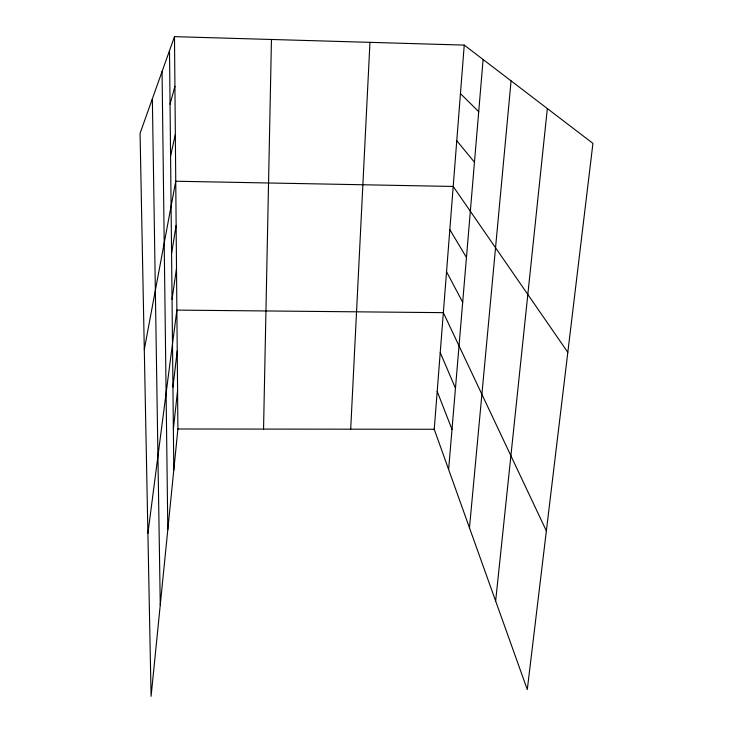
<?xml version="1.0" encoding="UTF-8"?>
<svg xmlns="http://www.w3.org/2000/svg" width="733" height="733" viewBox="0 0 733 733"><rect width="100%" height="100%" fill="white"/><g stroke="black" fill="none" stroke-linecap="round" stroke-linejoin="round"><path stroke-width="1.1" d="M263.55 429.089L271.457 39.472M350.695 429.181L369.954 42.349M464.236 45.098L592.933 143.375L527.293 689.57L434.238 429.272L464.236 45.098L174.491 36.65L140.067 133.333L151.09 696.35L177.908 428.997L174.491 36.65M448.623 469.514L483.102 59.501M469.468 527.806L511.075 80.868M495.645 601.033L547.34 108.557M173.373 429.135L177.578 390.396M172.942 387.088L177.23 350.786M147.901 533.432L176.873 310.105L443.346 312.652L546.36 530.884M172.044 299.284L176.516 268.315M171.577 253.416L176.14 225.379M144.3 349.476L175.755 181.234L453.196 186.457L567.818 352.335M170.578 155.982L175.343 134.451M170.047 104.178L174.921 86.274M177.908 428.997L434.238 429.272M460.443 93.586L478.713 111.682M456.769 140.681L474.462 162.24M449.824 229.658L466.454 257.439M446.534 271.714L462.688 302.289M440.231 352.536L455.459 388.233M437.198 391.395L451.995 429.437M152.354 98.818L160.261 604.89M162.057 71.577L167.811 529.657M169.497 50.687L173.794 470.027"/></g></svg>
